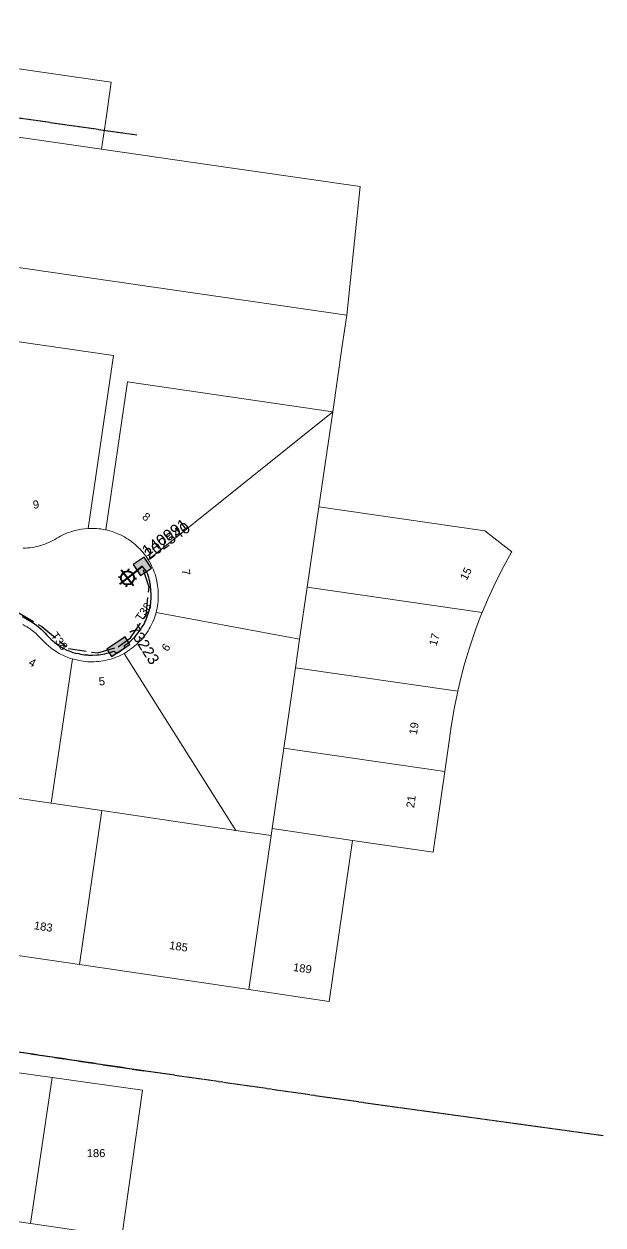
# Model space of a CAD drawing. Header units: metres. Extents: x 268848 to 269642, y 6084229 to 6085023.
# Drawn here: x 269511.9 to 269642.2, y 6084520.8 to 6084791 of the extents above; entities that cross this region are included whole.
import ezdxf
from ezdxf.enums import TextEntityAlignment as Align

# ---------------------------------------------------------------- set-up
doc = ezdxf.new("R2010")
doc.units = ezdxf.units.M
doc.linetypes.add('Cable Exist OH', pattern=[1, 1, 0])
doc.linetypes.add('Cable Exist UG', pattern=[8.2, 4, -1.2, 1.8, -1.2])
doc.layers.get('0').update_dxf_attribs({"color": 6})
doc.layers.add('Cadastre Land Parcels_SP_EXT', color=9, linetype='Continuous', lineweight=5)
doc.layers.add('Cadastre Roads_SP_EXT', color=9, linetype='Continuous', lineweight=5)
for name, color, linetype in [('Equip_SP_SL_EXT', 7, 'Continuous'), ('Mains_HV_EXT', 7, 'Continuous'), ('Mains_LV_EXT', 7, 'Continuous'), ('Mains_SL_EXT', 7, 'Continuous'), ('SupportsUG_SP_LV_EXT', 7, 'Continuous'), ('SupportsUG_SP_LV_SL_EXT', 7, 'Continuous')]:
    doc.layers.add(name, color=color, linetype=linetype)
doc.styles.add('COLUMN_LABEL', font='arial.ttf')
doc.styles.add('iecARIAL', font='arial.ttf', dxfattribs={"height": 2})
doc.styles.add('POLE_LABEL', font='arial.ttf')
doc.styles.get("Standard").update_dxf_attribs({"font": 'arial.ttf'})

# ---------------------------------------------------------------- blocks, each defined once
blk = doc.blocks.new('COLUMN_EXT')
blk.add_hatch(color=256).paths.add_polyline_path([(-1.49, 1.48), (-1.49, -1.49), (1.48, -1.49), (1.48, 1.48)])
blk.add_lwpolyline([(-1.49, -1.49), (1.48, -1.49), (1.48, 1.48), (-1.49, 1.48)], close=True)
for tag, height, style, flags, p in [('ASSET_NUM', 2.5, 'COLUMN_LABEL', 8, (2, 2)), ('STRUCTURE_PLANT_NUMBER', 0.2, 'POLE_LABEL', 9, (1.81, 0.03)), ('STREET_CODE', 0.2, 'COLUMN_LABEL', 9, (1.81, -0.2))]:
    blk.add_attdef(tag, text='', height=height, dxfattribs=dict(style=style, flags=flags)).set_placement(p, align=Align.MIDDLE_LEFT)
at = {"flags": 1}
blk.add_attdef('Z', (1.81, -2.35), '', height=0.2, dxfattribs=at)
at = {"flags": 9}
for tag, p in [('COLUMN_TYPE', (1.81, -0.4)), ('OWNED_BY', (1.81, -0.6)), ('STATE', (1.81, -0.8)), ('USAGE', (1.81, -1)), ('STREETNAME', (1.81, -1.6)), ('SUBURB', (1.81, -1.8)), ('LEGEND', (1.81, -1.2)), ('LOCATION', (1.81, -1.4)), ('NOTES', (1.81, -2))]:
    blk.add_attdef(tag, text='', height=0.2, dxfattribs=at).set_placement(p, align=Align.MIDDLE_LEFT)
blk = doc.blocks.new('PILLAR_EXT')
blk.add_hatch(color=256).paths.add_polyline_path([(-2.475, 0.99), (-2.475, -0.99), (2.475, -0.99), (2.475, 0.99)])
blk.add_lwpolyline([(-2.475, -0.99), (2.475, -0.99), (2.475, 0.99), (-2.475, 0.99)], close=True)
at = {"style": 'iecARIAL', "flags": 8}
blk.add_attdef('ASSET_NUM', (1.5, 3.5), '', height=2.5, dxfattribs=at)
for tag, p, flags in [('OWNED_BY', (0, -0.2), 9), ('STATE', (0, -0.4), 9), ('SUPPORT_TYPE', (0, -0.6), 9), ('STREETNAME', (0, -1.8), 9), ('SUBURB', (0, -2), 1), ('USAGE', (0, -0.8), 9), ('LEGEND', (0, -1), 9), ('LOCATION', (0, -1.2), 9), ('NOTES', (0, -1.4), 9), ('PARENT', (0, -1.6), 9)]:
    blk.add_attdef(tag, p, '', height=0.2, dxfattribs=dict(flags=flags))
blk = doc.blocks.new('SL_LANTERN_EXT')
at = {"lineweight": 40}
for p, q in [((-1.46, 5.68), (-1.06, 5.28)), ((0, 1.97), (0, 6.47)), ((1.46, 5.68), (1.06, 5.28)), ((-2.25, 4.22), (2.25, 4.22)), ((-1.46, 2.76), (-1.06, 3.16)), ((0, 0), (0, 2.72)), ((1.46, 2.76), (1.06, 3.16))]:
    blk.add_line(p, q, dxfattribs=at)
blk.add_circle((0, 4.22), 1.5, dxfattribs=at)
at = {"style": 'iecARIAL', "flags": 8}
blk.add_attdef('ASSET_NUM', (1.5, 1.5), '', height=2.5, dxfattribs=at)
for tag, p, height, flags in [('OPERATING_VOLTAGE', (0.98, -1.65), 0.2, 9), ('ORIENTATION', (0.98, -1.85), 0.2, 9), ('OWNED_BY', (0.98, -2.05), 0.2, 9), ('STATE', (0.98, -2.25), 0.2, 9), ('CONSTRUCTED_VOLTAGE', (0.98, -0.65), 0.2, 9), ('CONTROL_TYPE', (0.98, -0.85), 0.2, 9), ('LANTERN_PURPOSE', (0.98, -1.05), 0.2, 9), ('LANTERN_TYPE', (0.98, -1.25), 0.2, 9), ('NO_PHASES', (0.98, -1.45), 0.2, 9), ('USAGE', (0.98, -2.45), 0.2, 9), ('CEXIST', (0.98, -2.65), 0.2, 9), ('CNEW', (0.98, -2.85), 0.2, 9), ('LNUMBER', (2.18, -3.25), 2.5, 8), ('CNUMBER', (0.98, -3.05), 0.2, 9), ('CREMOVE', (0.98, -3.25), 0.2, 9), ('CREPLACE', (0.98, -3.45), 0.2, 9), ('LKINGHEIGHT', (0.98, -3.65), 0.2, 9), ('LBRACKET', (0.98, -3.85), 0.2, 9), ('LBRACKETVOCAB', (0.98, -4.05), 0.2, 9), ('LCATEGORY', (0.98, -4.25), 0.2, 9), ('LCHARGE1', (0.98, -4.45), 0.2, 9), ('LCHARGE1PERCENT', (0.98, -4.65), 0.2, 9), ('LCHARGE2', (0.98, -4.85), 0.2, 9), ('LCHARGE2PERCENT', (0.98, -5.05), 0.2, 9), ('LCHARGE3', (0.98, -5.25), 0.2, 9), ('LCHARGE3PERCENT', (0.98, -5.45), 0.2, 9), ('LEXIST', (0.98, -5.65), 0.2, 9), ('LLAMP', (0.98, -5.85), 0.2, 9), ('LLAMPVOCAB', (0.98, -6.05), 0.2, 9), ('LMAST', (0.98, -6.25), 0.2, 9), ('LMASTVOCAB', (0.98, -6.45), 0.2, 9), ('LNEW', (0.98, -6.65), 0.2, 9), ('LANTNUMBER', (0.98, -6.85), 0.2, 9), ('LOUTREACH', (0.98, -7.25), 0.2, 9), ('LOUTREACHVOCAB', (0.98, -7.45), 0.2, 9), ('LRATECODE', (0.98, -7.65), 0.2, 9), ('LREMOVE', (0.98, -7.85), 0.2, 9), ('LREPLACE', (0.98, -8.05), 0.2, 9), ('LTYPE', (0.98, -8.25), 0.2, 9), ('STREETNAME', (0.98, -9.25), 0.2, 9), ('SUBURB', (0.98, -9.45), 0.2, 1), ('LTYPEVOCAB', (0.98, -8.45), 0.2, 9), ('LEGEND', (0.98, -8.65), 0.2, 9), ('LOCATION', (0.98, -8.85), 0.2, 9), ('NOTES', (0.98, -9.05), 0.2, 9)]:
    blk.add_attdef(tag, p, '', height=height, dxfattribs=dict(flags=flags))

msp = doc.modelspace()

# ---------------------------------------------------------------- linework, layer by layer
at = {"layer": 'Cadastre Land Parcels_SP_EXT', "linetype": 'Continuous'}
for points in [[(269587.56, 6084754.45), (269550.48, 6084759.81), (269529.35, 6084762.87), (269462.97, 6084772.47), (269459.51, 6084769.89), (269455.77, 6084744.19), (269584.55, 6084725.54), (269587.56, 6084754.45)], [(269584.55, 6084725.54), (269455.77, 6084744.19), (269454.92, 6084738.35), (269491.53, 6084732.97), (269492, 6084722.29), (269510.8, 6084719.52), (269532.05, 6084716.4), (269526.32, 6084677.51), (269526.74, 6084677.53), (269527.24, 6084677.54), (269527.74, 6084677.54), (269528.24, 6084677.51), (269528.74, 6084677.47), (269529.23, 6084677.4), (269529.72, 6084677.32), (269530.22, 6084677.22), (269530.32, 6084677.19), (269535.22, 6084710.52), (269581.39, 6084703.77), (269583.54, 6084718.62), (269583.55, 6084718.64), (269584.55, 6084725.54)], [(269581.39, 6084703.77), (269535.22, 6084710.52), (269530.32, 6084677.19), (269530.73, 6084677.1), (269531.25, 6084676.96), (269531.77, 6084676.8), (269532.47, 6084676.55), (269533.17, 6084676.27), (269533.62, 6084676.07), (269534.07, 6084675.84), (269534.51, 6084675.6), (269534.94, 6084675.35), (269535.37, 6084675.09), (269535.78, 6084674.8), (269536.19, 6084674.51), (269536.58, 6084674.2), (269536.96, 6084673.88), (269537.34, 6084673.55), (269537.7, 6084673.2), (269538.05, 6084672.84), (269538.39, 6084672.47), (269538.71, 6084672.09), (269539.02, 6084671.7), (269539.3, 6084671.34), (269539.56, 6084670.97), (269539.81, 6084670.59), (269539.88, 6084670.47), (269581.39, 6084703.77)], [(269578.28, 6084682.41), (269581.39, 6084703.77), (269539.88, 6084670.47), (269540.08, 6084670.13), (269540.36, 6084669.63), (269540.63, 6084669.12), (269540.85, 6084668.65), (269541.05, 6084668.18), (269541.23, 6084667.7), (269541.4, 6084667.21), (269541.56, 6084666.72), (269541.69, 6084666.23), (269541.81, 6084665.73), (269541.91, 6084665.22), (269541.99, 6084664.71), (269542.06, 6084664.2), (269542.11, 6084663.69), (269542.14, 6084663.18), (269542.14, 6084662.41), (269542.13, 6084661.64), (269542.09, 6084661.12), (269542.03, 6084660.61), (269541.96, 6084660.1), (269541.87, 6084659.6), (269541.76, 6084659.1), (269541.63, 6084658.6), (269541.63, 6084658.6), (269573.95, 6084652.59), (269575.65, 6084664.31), (269578.28, 6084682.41)], [(269621.67, 6084672.29), (269615.59, 6084676.99), (269578.28, 6084682.41), (269575.65, 6084664.31), (269615.02, 6084658.59), (269616.31, 6084661.64), (269618.11, 6084665.55), (269619.88, 6084669.04), (269621.6, 6084672.17), (269621.67, 6084672.29)], [(269615.02, 6084658.59), (269575.65, 6084664.31), (269573.95, 6084652.59), (269573.02, 6084646.2), (269609.54, 6084640.9), (269609.97, 6084642.86), (269610.92, 6084646.56), (269611.42, 6084648.24), (269612.17, 6084650.67), (269613.69, 6084655.13), (269614.75, 6084657.96), (269615.02, 6084658.59)], [(269573.95, 6084652.59), (269541.63, 6084658.6), (269541.49, 6084658.12), (269541.34, 6084657.64), (269541.17, 6084657.17), (269540.87, 6084656.48), (269540.56, 6084655.79), (269540.33, 6084655.35), (269540.09, 6084654.92), (269539.82, 6084654.49), (269539.55, 6084654.07), (269539.26, 6084653.66), (269538.96, 6084653.26), (269538.64, 6084652.87), (269538.32, 6084652.5), (269537.97, 6084652.13), (269537.62, 6084651.77), (269537.26, 6084651.43), (269536.88, 6084651.1), (269536.5, 6084650.78), (269536.1, 6084650.48), (269535.69, 6084650.19), (269535.14, 6084649.83), (269534.57, 6084649.48), (269534.42, 6084649.4), (269559.62, 6084609.6), (269567.53, 6084608.44), (269567.76, 6084610), (269570.39, 6084628.1), (269573.02, 6084646.2), (269573.95, 6084652.59)], [(269559.62, 6084609.6), (269534.42, 6084649.4), (269533.86, 6084649.12), (269533.07, 6084648.74), (269532.61, 6084648.55), (269532.14, 6084648.37), (269531.66, 6084648.22), (269531.18, 6084648.07), (269530.7, 6084647.95), (269530.21, 6084647.84), (269529.72, 6084647.74), (269529.23, 6084647.66), (269528.73, 6084647.6), (269528.23, 6084647.56), (269527.73, 6084647.53), (269527.23, 6084647.52), (269526.73, 6084647.53), (269526.23, 6084647.55), (269525.73, 6084647.59), (269525.24, 6084647.64), (269524.74, 6084647.71), (269524.25, 6084647.8), (269523.79, 6084647.93), (269523.34, 6084648.04), (269522.81, 6084648.16), (269522.79, 6084648.17), (269518.05, 6084615.72), (269529.45, 6084614.04), (269559.62, 6084609.6)], [(269609.54, 6084640.9), (269573.02, 6084646.2), (269570.39, 6084628.1), (269606.62, 6084622.84), (269607.56, 6084629.67), (269608.08, 6084632.93), (269608.74, 6084636.93), (269609.54, 6084640.9)], [(269606.62, 6084622.84), (269570.39, 6084628.1), (269567.76, 6084610), (269585.87, 6084607.33), (269603.97, 6084604.66), (269606.62, 6084622.84)], [(269518.05, 6084615.72), (269506.79, 6084617.38), (269501.75, 6084582.73), (269524.41, 6084579.4), (269529.45, 6084614.04), (269518.05, 6084615.72)], [(269559.62, 6084609.6), (269529.45, 6084614.04), (269524.41, 6084579.4), (269562.5, 6084573.79), (269567.53, 6084608.44), (269559.62, 6084609.6)], [(269585.87, 6084607.33), (269567.76, 6084610), (269567.53, 6084608.44), (269562.5, 6084573.79), (269580.6, 6084571.12), (269585.87, 6084607.33)], [(269518.23, 6084553.98), (269498.36, 6084556.8), (269493.57, 6084524.07), (269500.1, 6084523.11), (269513.4, 6084521.15), (269518.23, 6084553.98)], [(269538.55, 6084551.11), (269518.23, 6084553.98), (269513.4, 6084521.15), (269533.93, 6084518.13), (269538.55, 6084551.11)]]:
    msp.add_lwpolyline(points, close=True, dxfattribs=at)
for points in [[(269511.74, 6084673.09), (269512.24, 6084673.11), (269512.73, 6084673.14), (269513.23, 6084673.19), (269513.72, 6084673.26), (269514.21, 6084673.34), (269514.7, 6084673.44), (269515.18, 6084673.56), (269515.66, 6084673.69), (269516.14, 6084673.84), (269516.61, 6084674), (269517.07, 6084674.18), (269517.53, 6084674.38), (269517.98, 6084674.59), (269518.43, 6084674.82), (269518.87, 6084675.06), (269519.29, 6084675.31), (269519.72, 6084675.56), (269520.16, 6084675.8), (269520.6, 6084676.02), (269521.05, 6084676.23), (269521.5, 6084676.43), (269521.96, 6084676.6), (269522.43, 6084676.77), (269522.91, 6084676.92), (269523.38, 6084677.05), (269524.11, 6084677.21), (269524.84, 6084677.35), (269525.52, 6084677.43), (269526.32, 6084677.51), (269526.32, 6084677.51), (269532.05, 6084716.4), (269510.8, 6084719.52)], [(269506.79, 6084617.38), (269518.05, 6084615.72), (269522.79, 6084648.17), (269522.79, 6084648.17), (269522.37, 6084648.3), (269521.93, 6084648.45), (269521.5, 6084648.63), (269521.08, 6084648.8), (269520.66, 6084648.99), (269520.26, 6084649.2), (269519.85, 6084649.41), (269519.45, 6084649.64), (269519.07, 6084649.88), (269518.68, 6084650.13), (269518.31, 6084650.4), (269517.95, 6084650.68), (269517.42, 6084651.11), (269516.9, 6084651.56), (269516.42, 6084652.05), (269515.95, 6084652.55), (269515.43, 6084653.08), (269514.9, 6084653.61), (269514.63, 6084653.87), (269514.35, 6084654.12), (269514.05, 6084654.35), (269513.75, 6084654.57), (269513.35, 6084654.86), (269512.94, 6084655.14), (269512.51, 6084655.4), (269512.08, 6084655.65), (269511.65, 6084655.89)]]:
    msp.add_lwpolyline(points, dxfattribs=at)
at = {"layer": 'Cadastre Roads_SP_EXT', "linetype": 'Continuous'}
msp.add_lwpolyline([(269480.25, 6084785.37), (269465.16, 6084787.56), (269462.58, 6084791.01), (269460.89, 6084780.27), (269459.51, 6084769.89), (269462.97, 6084772.47), (269529.35, 6084762.87), (269530.44, 6084770.36), (269531.54, 6084777.95), (269516.45, 6084780.14), (269498.35, 6084782.76), (269480.25, 6084785.37)], close=True, dxfattribs=at)
msp.add_lwpolyline([(269511.65, 6084655.89), (269512.08, 6084655.65), (269512.51, 6084655.4), (269512.94, 6084655.14), (269513.35, 6084654.86), (269513.75, 6084654.57), (269514.05, 6084654.35), (269514.35, 6084654.12), (269514.63, 6084653.87), (269514.9, 6084653.61), (269515.43, 6084653.08), (269515.95, 6084652.55), (269516.42, 6084652.05), (269516.9, 6084651.56), (269517.42, 6084651.11), (269517.95, 6084650.68), (269518.31, 6084650.4), (269518.68, 6084650.13), (269519.07, 6084649.88), (269519.45, 6084649.64), (269519.85, 6084649.41), (269520.26, 6084649.2), (269520.66, 6084648.99), (269521.08, 6084648.8), (269521.5, 6084648.63), (269521.93, 6084648.45), (269522.37, 6084648.3), (269522.79, 6084648.17), (269522.81, 6084648.16), (269523.34, 6084648.04), (269523.79, 6084647.93), (269524.25, 6084647.8), (269524.74, 6084647.71), (269525.24, 6084647.64), (269525.73, 6084647.59), (269526.23, 6084647.55), (269526.73, 6084647.53), (269527.23, 6084647.52), (269527.73, 6084647.53), (269528.23, 6084647.56), (269528.73, 6084647.6), (269529.23, 6084647.66), (269529.72, 6084647.74), (269530.21, 6084647.84), (269530.7, 6084647.95), (269531.18, 6084648.07), (269531.66, 6084648.22), (269532.14, 6084648.37), (269532.61, 6084648.55), (269533.07, 6084648.74), (269533.86, 6084649.12), (269534.42, 6084649.4), (269534.57, 6084649.48), (269535.14, 6084649.83), (269535.69, 6084650.19), (269536.1, 6084650.48), (269536.5, 6084650.78), (269536.88, 6084651.1), (269537.26, 6084651.43), (269537.62, 6084651.77), (269537.97, 6084652.13), (269538.32, 6084652.5), (269538.64, 6084652.87), (269538.96, 6084653.26), (269539.26, 6084653.66), (269539.55, 6084654.07), (269539.82, 6084654.49), (269540.09, 6084654.92), (269540.33, 6084655.35), (269540.56, 6084655.79), (269540.87, 6084656.48), (269541.17, 6084657.17), (269541.34, 6084657.64), (269541.49, 6084658.12), (269541.63, 6084658.6), (269541.63, 6084658.6), (269541.76, 6084659.1), (269541.87, 6084659.6), (269541.96, 6084660.1), (269542.03, 6084660.61), (269542.09, 6084661.12), (269542.13, 6084661.64), (269542.14, 6084662.41), (269542.14, 6084663.18), (269542.11, 6084663.69), (269542.06, 6084664.2), (269541.99, 6084664.71), (269541.91, 6084665.22), (269541.81, 6084665.73), (269541.69, 6084666.23), (269541.56, 6084666.72), (269541.4, 6084667.21), (269541.23, 6084667.7), (269541.05, 6084668.18), (269540.85, 6084668.65), (269540.63, 6084669.12), (269540.36, 6084669.63), (269540.08, 6084670.13), (269539.88, 6084670.47), (269539.81, 6084670.59), (269539.56, 6084670.97), (269539.3, 6084671.34), (269539.02, 6084671.7), (269538.71, 6084672.09), (269538.39, 6084672.47), (269538.05, 6084672.84), (269537.7, 6084673.2), (269537.34, 6084673.55), (269536.96, 6084673.88), (269536.58, 6084674.2), (269536.19, 6084674.51), (269535.78, 6084674.8), (269535.37, 6084675.09), (269534.94, 6084675.35), (269534.51, 6084675.6), (269534.07, 6084675.84), (269533.62, 6084676.07), (269533.17, 6084676.27), (269532.47, 6084676.55), (269531.77, 6084676.8), (269531.25, 6084676.96), (269530.73, 6084677.1), (269530.32, 6084677.19), (269530.22, 6084677.22), (269529.72, 6084677.32), (269529.23, 6084677.4), (269528.74, 6084677.47), (269528.24, 6084677.51), (269527.74, 6084677.54), (269527.24, 6084677.54), (269526.74, 6084677.53), (269526.32, 6084677.51), (269525.52, 6084677.43), (269524.84, 6084677.35), (269524.11, 6084677.21), (269523.38, 6084677.05), (269522.91, 6084676.92), (269522.43, 6084676.77), (269521.96, 6084676.6), (269521.5, 6084676.43), (269521.05, 6084676.23), (269520.6, 6084676.02), (269520.16, 6084675.8), (269519.72, 6084675.56), (269519.29, 6084675.31), (269518.87, 6084675.06), (269518.43, 6084674.82), (269517.98, 6084674.59), (269517.53, 6084674.38), (269517.07, 6084674.18), (269516.61, 6084674), (269516.14, 6084673.84), (269515.66, 6084673.69), (269515.18, 6084673.56), (269514.7, 6084673.44), (269514.21, 6084673.34), (269513.72, 6084673.26), (269513.23, 6084673.19), (269512.73, 6084673.14), (269512.24, 6084673.11), (269511.74, 6084673.09)], dxfattribs=at)
at = {"layer": 'Mains_HV_EXT', "linetype": 'Cable Exist OH'}
msp.add_lwpolyline([(269642.22, 6084540.89), (269595.87, 6084547.23), (269538.9, 6084555.49), (269495.26, 6084562), (269430.72, 6084571.08), (269392.19, 6084576.41), (269336.43, 6084584.27)], dxfattribs=at)
at = {"layer": 'Mains_LV_EXT', "linetype": 'Cable Exist UG'}
for points in [[(269533.13, 6084650.92), (269535.91, 6084652.91), (269539.37, 6084658.02), (269540.05, 6084664.33), (269538.52, 6084669.01)], [(269503.89, 6084659.81), (269510.6, 6084658.61), (269515.89, 6084655.44), (269521.95, 6084650.48), (269528.49, 6084649.51), (269533.13, 6084650.92)]]:
    msp.add_lwpolyline(points, dxfattribs=at)
at = {"layer": 'Mains_LV_EXT', "linetype": 'Cable Exist OH'}
msp.add_lwpolyline([(269538.9, 6084555.49), (269495.26, 6084562)], dxfattribs=at)
at = {"layer": 'Mains_SL_EXT', "linetype": 'Cable Exist OH'}
for points in [[(269537.32, 6084765.99), (269505.33, 6084770.62), (269449.39, 6084778.87)], [(269430.61, 6084571.14), (269487.28, 6084563.29), (269538.9, 6084555.49)]]:
    msp.add_lwpolyline(points, dxfattribs=at)
at = {"layer": 'Mains_SL_EXT', "linetype": 'Cable Exist UG'}
msp.add_lwpolyline([(269511.46, 6084657.69), (269512.01, 6084657.44), (269512.45, 6084657.21), (269513.4, 6084656.64), (269514.42, 6084655.97), (269514.42, 6084655.97), (269514.73, 6084655.75), (269515.27, 6084655.31), (269515.79, 6084654.83), (269516.66, 6084653.95), (269516.99, 6084653.58), (269517.35, 6084653.21), (269517.69, 6084652.86), (269518.06, 6084652.52), (269518.43, 6084652.21), (269518.81, 6084651.88), (269519.19, 6084651.59), (269520.27, 6084650.84), (269520.27, 6084650.84), (269520.71, 6084650.61), (269521.56, 6084650.17), (269522.45, 6084649.81), (269522.91, 6084649.65), (269523.39, 6084649.49), (269524.24, 6084649.38), (269524.24, 6084649.38), (269524.66, 6084649.26), (269525.09, 6084649.18), (269525.52, 6084649.12), (269526.2, 6084649.07), (269526.45, 6084649.03), (269526.87, 6084649.01), (269527.34, 6084649.01), (269528.29, 6084649.06), (269528.75, 6084649.09), (269529.21, 6084649.15), (269529.65, 6084649.23), (269530.1, 6084649.31), (269530.57, 6084649.43), (269531.02, 6084649.55), (269532.12, 6084649.91), (269532.84, 6084649.46), (269534.6, 6084650.68), (269534.55, 6084651.18), (269534.55, 6084651.18), (269535.22, 6084651.66), (269535.59, 6084651.96), (269535.95, 6084652.26), (269536.3, 6084652.58), (269536.63, 6084652.9), (269536.96, 6084653.25), (269537.55, 6084653.95), (269537.55, 6084653.95), (269537.86, 6084654.35), (269538.13, 6084654.74), (269538.38, 6084655.14), (269538.92, 6084656.01), (269539.13, 6084656.42), (269539.32, 6084656.85), (269539.51, 6084657.33), (269539.89, 6084658.28), (269540.02, 6084658.75), (269540.35, 6084660.17), (269540.35, 6084660.17), (269540.43, 6084660.69), (269540.47, 6084661.18), (269540.51, 6084661.66), (269540.53, 6084662.14), (269540.53, 6084662.67), (269540.49, 6084663.65), (269540.39, 6084664.61), (269540.21, 6084665.57), (269540.09, 6084666.03), (269539.97, 6084666.47), (269539.83, 6084666.93), (269539.68, 6084667.37), (269539.5, 6084667.81), (269538.52, 6084669.01)], dxfattribs=at)

# ---------------------------------------------------------------- block references
at = {"layer": 'Equip_SP_SL_EXT'}
ref = msp.add_blockref('SL_LANTERN_EXT', (269538.52, 6084669.01), dxfattribs=dict(at, rotation=128.1347119486784))
ref.add_attrib('ASSET_NUM', '140991', dxfattribs={"layer": '0', "height": 2.5, "rotation": 35.4617, "style": 'iecARIAL'}).set_placement((269540.02, 6084670.51), align=Align.BOTTOM_LEFT)
at = {"layer": 'SupportsUG_SP_LV_EXT'}
ref = msp.add_blockref('PILLAR_EXT', (269533.13, 6084650.92), dxfattribs=dict(at, rotation=33.20035755045218))
ref.add_attrib('ASSET_NUM', '73223', dxfattribs={"layer": '0', "height": 2.5, "rotation": 302.2954, "style": 'iecARIAL'}).set_placement((269534.63, 6084654.42), align=Align.BOTTOM_LEFT)
at = {"layer": 'SupportsUG_SP_LV_SL_EXT'}
ref = msp.add_blockref('COLUMN_EXT', (269538.52, 6084669.01), dxfattribs=dict(at, rotation=124.006050829533))
ref.add_attrib('ASSET_NUM', '202540', dxfattribs={"layer": '0', "height": 2.5, "rotation": 35.4617, "style": 'COLUMN_LABEL'}).set_placement((269540.52, 6084669.76), align=Align.BOTTOM_LEFT)

# ---------------------------------------------------------------- texts
at = {"layer": 'Cadastre Land Parcels_SP_EXT'}
for s, rotation, p in [('9', 8.954, (269514.05, 6084681.93)), ('8', 323, (269538.34, 6084679.83)), ('7', 277.3, (269547.41, 6084668.27)), ('15', 63.79, (269611.54, 6084665.68)), ('6', 52.39, (269544.14, 6084649.67)), ('17', 75.14, (269604.75, 6084650.94)), ('4', 332.4, (269512.78, 6084646.87)), ('5', 5.605, (269528.82, 6084642.18)), ('19', 80.77, (269600.32, 6084631)), ('21', 82.18, (269599.7, 6084614.57)), ('183', 351.28, (269514.05, 6084587.38)), ('185', 351.28, (269544.5, 6084582.92)), ('189', 351.91, (269572.38, 6084577.97))]:
    msp.add_text(s, height=1.8, rotation=rotation, dxfattribs=at).set_placement(p)
msp.add_text('186', height=1.8, dxfattribs=at).set_placement((269526.03, 6084536.09))
at = {"layer": 'Mains_LV_EXT'}
for rotation, p in [(55.8205, (269538.34, 6084656.49)), (306.7853, (269517.87, 6084653.39))]:
    msp.add_text('T38', height=1.8, rotation=rotation, dxfattribs=at).set_placement(p)

doc.saveas('drawing.dxf')
